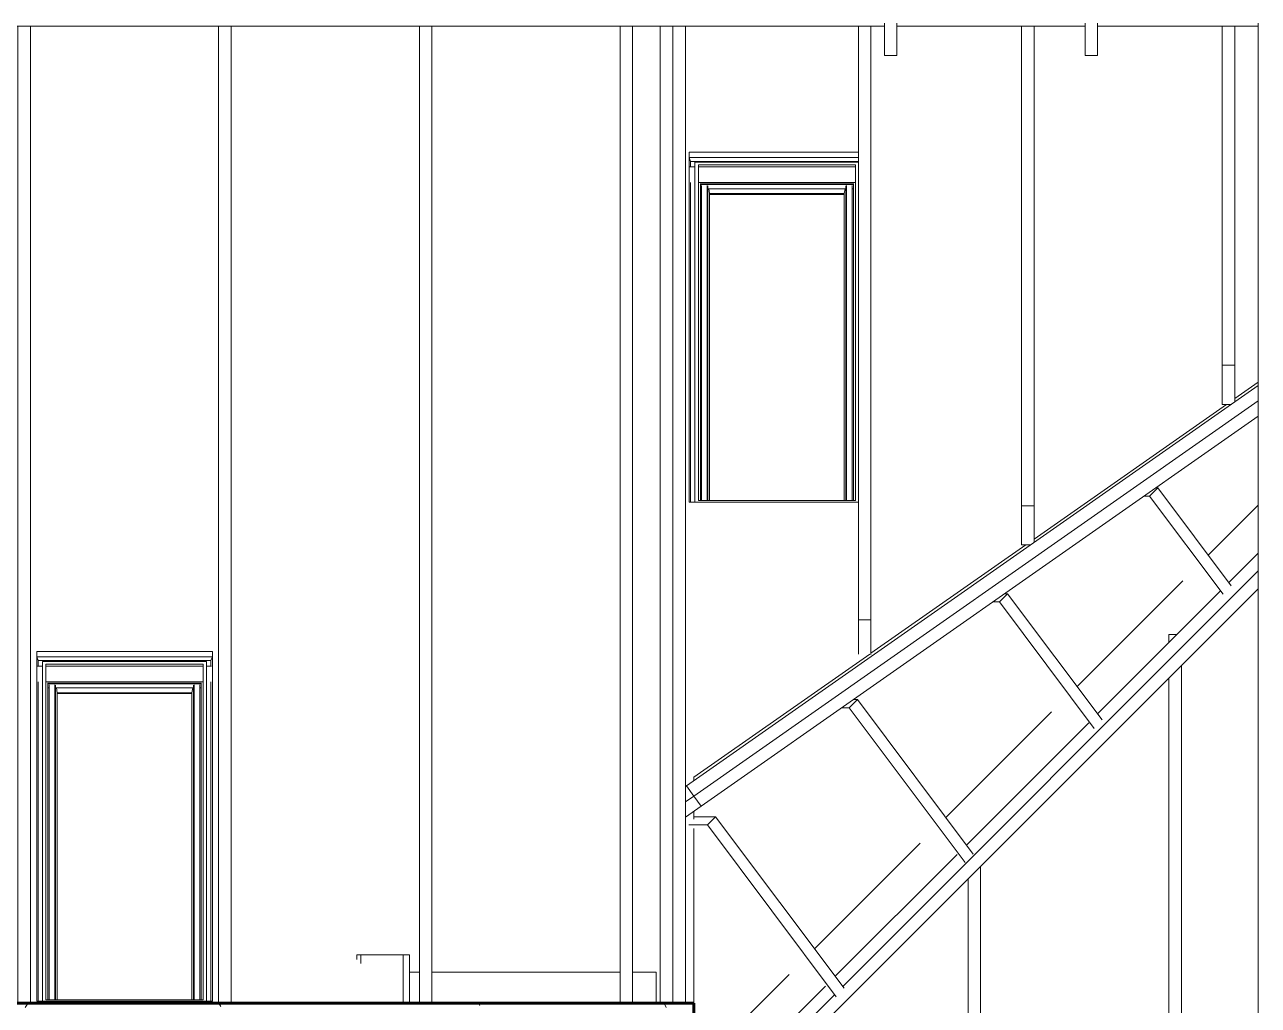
# Model space of a CAD drawing. Header units: inches. Extents: x -435 to 532, y -667 to -127.
# Drawn here: x -14.3 to 133.2, y -414.7 to -297.4 of the extents above; entities that cross this region are included whole.
import ezdxf

# ---------------------------------------------------------------- set-up
doc = ezdxf.new("R2010")
doc.units = ezdxf.units.IN
doc.header["$MEASUREMENT"] = 0
for name, color, linetype, lineweight in [('A-CLNG', 13, 'Continuous', 18), ('A-GLAZ', 151, 'Continuous', 18), ('A-ROOF', 132, 'Continuous', 18), ('A-ROOF-OTLN', 132, 'Continuous', 9), ('A-WALL-PATT', 111, 'Continuous', 60), ('I-WALL', 2, 'Continuous', 18), ('S-BEAM', 12, 'Continuous', 9)]:
    doc.layers.add(name, color=color, linetype=linetype, lineweight=lineweight)

# ---------------------------------------------------------------- blocks, each defined once
blk = doc.blocks.new('LVL-Laminated Veneer Lumber - LVL 5_25x14-1285071-2nd Floor')
at = {"layer": 'S-BEAM'}
for p, q in [((23.81, -2.63), (201.1, -2.63)), ((202.6, -2.63), (225.1, -2.63)), ((226.6, -2.63), (245.81, -2.63))]:
    blk.add_line(p, q, dxfattribs=at)
blk = doc.blocks.new('Dimension Lumber - 2x4-585826-2nd Floor')
at = {"layer": 'S-BEAM'}
for p, q in [((64.125, 0.75), (68, 0.75)), ((68, -0.75), (68, 0.75)), ((64.125, -0.75), (68, -0.75))]:
    blk.add_line(p, q, dxfattribs=at)
blk = doc.blocks.new('Window-skylight-VELUX_VS-deck_mounted-manual-venting - C08-1273973-2nd Floor')
at = {"layer": 'A-GLAZ'}
for p, q in [((-60.84, -373.03), (-60.67, -373.48)), ((-60.84, -373.03), (-39.84, -373.03)), ((-40.01, -373.48), (-39.84, -373.03)), ((-60.15, -374.13), (-60.76, -374.13)), ((-60.67, -373.48), (-60.67, -374.13)), ((-40.01, -373.48), (-60.67, -373.48)), ((-60.15, -373.59), (-60.15, -414.21)), ((-40.53, -373.59), (-60.15, -373.59)), ((-59.73, -414.02), (-59.73, -373.91)), ((-40.95, -373.91), (-59.73, -373.91)), ((-40.95, -374.13), (-59.73, -374.13)), ((-40.95, -373.91), (-40.95, -414.02)), ((-40.53, -414.21), (-40.53, -373.59)), ((-39.92, -374.13), (-40.53, -374.13)), ((-40.01, -374.13), (-40.01, -373.48)), ((-60.67, -376.01), (-60.67, -414.21)), ((-59.73, -376.02), (-40.95, -376.02)), ((-40.01, -414.21), (-40.01, -376.01)), ((-59.49, -414.02), (-59.49, -376.14)), ((-41.19, -376.19), (-59.49, -376.19)), ((-41.19, -376.25), (-59.49, -376.25)), ((-59.49, -376.75), (-59.36, -376.75)), ((-59.36, -376.37), (-59.36, -414.02)), ((-58.67, -414.02), (-58.67, -376.37)), ((-58.61, -376.41), (-58.61, -414.02)), ((-58.54, -376.75), (-42.14, -376.75)), ((-58.49, -376.75), (-58.4, -377.33)), ((-58.4, -377.33), (-58.4, -414.02)), ((-58.4, -377.33), (-58.4, -377.43)), ((-42.28, -377.33), (-58.4, -377.33)), ((-58.4, -377.43), (-58.4, -414.02)), ((-42.28, -377.43), (-58.4, -377.43)), ((-42.28, -377.33), (-42.19, -376.75)), ((-42.28, -414.02), (-42.28, -377.33)), ((-42.28, -377.43), (-42.28, -377.33)), ((-42.28, -414.02), (-42.28, -377.43)), ((-42.08, -414.02), (-42.08, -376.41)), ((-42.01, -376.37), (-42.01, -414.02)), ((-41.32, -414.02), (-41.32, -376.37)), ((-41.32, -376.75), (-41.19, -376.75)), ((-41.19, -376.14), (-41.19, -414.03)), ((-40.95, -414.02), (-59.73, -414.02))]:
    blk.add_line(p, q, dxfattribs=at)
blk = doc.blocks.new('Window-skylight-VELUX_VS-deck_mounted-manual-venting - C08-V7-2nd Floor')
at = {"layer": 'A-GLAZ'}
for p, q in [((65.16, -313.34), (65.33, -313.79)), ((65.16, -313.34), (85.41, -313.34)), ((65.33, -313.79), (65.33, -314.44)), ((85.41, -313.79), (65.33, -313.79)), ((65.85, -313.89), (65.85, -354.52)), ((85.41, -313.89), (65.85, -313.89)), ((65.85, -314.44), (65.24, -314.44)), ((66.27, -354.33), (66.27, -314.22)), ((85.05, -314.22), (66.27, -314.22)), ((85.05, -314.44), (66.27, -314.44)), ((85.05, -314.22), (85.05, -354.33)), ((65.33, -316.31), (65.33, -354.52)), ((66.27, -316.32), (85.05, -316.32)), ((66.51, -354.33), (66.51, -316.44)), ((84.81, -316.49), (66.51, -316.49)), ((84.81, -316.55), (66.51, -316.55)), ((66.51, -317.06), (66.64, -317.06)), ((66.64, -316.68), (66.64, -354.33)), ((67.33, -354.33), (67.33, -316.68)), ((67.39, -316.71), (67.39, -354.33)), ((67.46, -317.06), (83.86, -317.06)), ((67.51, -317.06), (67.6, -317.64)), ((83.72, -317.64), (83.81, -317.06)), ((83.92, -354.33), (83.92, -316.71)), ((83.99, -316.68), (83.99, -354.33)), ((84.68, -354.33), (84.68, -316.68)), ((84.68, -317.06), (84.81, -317.06)), ((84.81, -316.44), (84.81, -354.34)), ((67.6, -317.64), (67.6, -354.33)), ((67.6, -317.64), (67.6, -317.74)), ((83.72, -317.64), (67.6, -317.64)), ((67.6, -317.74), (67.6, -354.33)), ((83.72, -317.74), (67.6, -317.74)), ((83.72, -354.33), (83.72, -317.64)), ((83.72, -317.74), (83.72, -317.64)), ((83.72, -354.33), (83.72, -317.74)), ((85.05, -354.33), (66.27, -354.33))]:
    blk.add_line(p, q, dxfattribs=at)
blk = doc.blocks.new('Dimension Lumber - 2x8-V10-2nd Floor')
at = {"layer": 'S-BEAM'}
for p, q in [((-87.09, -414.44), (-87.09, -297.63)), ((-85.59, -414.44), (-85.59, -297.63)), ((-87.09, -422.38), (-87.09, -418.94)), ((-85.59, -422.38), (-85.59, -418.94)), ((-87.09, -456.02), (-87.09, -423.51)), ((-85.59, -456.02), (-85.59, -423.51)), ((-87.09, -460.66), (-87.09, -456.02)), ((-87.09, -456.02), (-85.59, -456.02)), ((-85.59, -456.02), (-85.59, -460.66)), ((-85.59, -460.66), (-87.09, -460.66))]:
    blk.add_line(p, q, dxfattribs=at)
blk = doc.blocks.new('Dimension Lumber - 2x8-1285202-2nd Floor')
at = {"layer": 'S-BEAM'}
for p, q in [((133.22, -360.64), (129.7, -364.16)), ((133.22, -362.76), (83.55, -412.43)), ((128.67, -365.19), (114.01, -379.84)), ((112.94, -380.92), (98.33, -395.53)), ((97.2, -396.65), (82.64, -411.22)), ((81.47, -412.39), (71.48, -422.38)), ((82.53, -413.45), (73.6, -422.38))]:
    blk.add_line(p, q, dxfattribs=at)
blk = doc.blocks.new('Dimension Lumber - 2x8-1285091-2nd Floor')
at = {"layer": 'S-BEAM'}
for p, q in [((64.87, -388.44), (133.22, -340.6)), ((65.74, -389.67), (133.22, -342.43)), ((64.72, -388.55), (64.87, -388.44)), ((64.87, -388.44), (65.74, -389.67)), ((65.74, -389.67), (64.72, -390.38))]:
    blk.add_line(p, q, dxfattribs=at)
blk = doc.blocks.new('Dimension Lumber - 2x8-1289486-2nd Floor')
at = {"layer": 'S-BEAM'}
for p, q in [((85.41, -368.61), (85.41, -297.63)), ((86.91, -368.61), (86.91, -297.63)), ((85.41, -372.69), (85.41, -368.61)), ((85.41, -368.61), (86.91, -368.61)), ((86.91, -368.61), (86.91, -372.76))]:
    blk.add_line(p, q, dxfattribs=at)
blk = doc.blocks.new('Dimension Lumber - 2x8-1293426-2nd Floor')
at = {"layer": 'S-BEAM'}
for p, q in [((104.91, -354.97), (104.91, -297.63)), ((106.41, -354.97), (106.41, -297.63)), ((104.91, -359.64), (104.91, -354.97)), ((104.91, -354.97), (106.41, -354.97)), ((106.41, -354.97), (106.41, -359.37)), ((106.03, -359.64), (104.91, -359.64))]:
    blk.add_line(p, q, dxfattribs=at)
blk = doc.blocks.new('Dimension Lumber - 2x8-1293427-2nd Floor')
at = {"layer": 'S-BEAM'}
for p, q in [((128.91, -338.14), (128.91, -297.63)), ((130.41, -338.14), (130.41, -297.63)), ((128.91, -342.84), (128.91, -338.14)), ((128.91, -338.14), (130.41, -338.14)), ((130.41, -338.14), (130.41, -342.57)), ((130.02, -342.84), (128.91, -342.84))]:
    blk.add_line(p, q, dxfattribs=at)
blk = doc.blocks.new('Dimension Lumber - 2x8-1285094-2nd Floor')
at = {"layer": 'S-BEAM'}
for p, q in [((65.74, -389.67), (133.22, -342.43)), ((66.6, -390.9), (133.22, -344.26)), ((64.72, -390.38), (65.74, -389.67)), ((65.74, -389.67), (66.6, -390.9)), ((66.6, -390.9), (64.72, -392.21))]:
    blk.add_line(p, q, dxfattribs=at)
blk = doc.blocks.new('Dimension Lumber - 2x8-1285095-2nd Floor')
at = {"layer": 'S-BEAM'}
for p, q in [((133.22, -362.76), (83.55, -412.43)), ((133.22, -364.88), (75.72, -422.38)), ((82.53, -413.45), (73.6, -422.38))]:
    blk.add_line(p, q, dxfattribs=at)
blk = doc.blocks.new('Dimension Lumber - 2x8-1287001-2nd Floor')
at = {"layer": 'S-BEAM'}
for p, q in [((120.23, -353.82), (119.58, -353.82)), ((121.21, -352.83), (120.23, -353.82)), ((129.02, -365.54), (120.23, -353.82)), ((120.98, -352.83), (121.21, -352.83)), ((129.99, -364.54), (121.21, -352.83))]:
    blk.add_line(p, q, dxfattribs=at)
blk = doc.blocks.new('Dimension Lumber - 2x8-1287002-2nd Floor')
at = {"layer": 'S-BEAM'}
for p, q in [((103.25, -365.48), (102.27, -366.47)), ((102.91, -365.48), (103.25, -365.48)), ((114.56, -380.58), (103.25, -365.48)), ((102.27, -366.47), (101.5, -366.47)), ((113.6, -381.58), (102.27, -366.47))]:
    blk.add_line(p, q, dxfattribs=at)
blk = doc.blocks.new('Dimension Lumber - 2x8-1287003-2nd Floor')
at = {"layer": 'S-BEAM'}
for p, q in [((85.28, -378.13), (84.3, -379.12)), ((84.84, -378.13), (85.28, -378.13)), ((99.14, -396.62), (85.28, -378.13)), ((84.3, -379.12), (83.43, -379.12)), ((98.18, -397.62), (84.3, -379.12))]:
    blk.add_line(p, q, dxfattribs=at)
blk = doc.blocks.new('Dimension Lumber - 2x8-1287004-2nd Floor')
at = {"layer": 'S-BEAM'}
for p, q in [((65.72, -392.15), (68.34, -392.15)), ((68.34, -392.15), (67.36, -393.13)), ((83.72, -412.66), (68.34, -392.15)), ((67.36, -393.13), (65.12, -393.13)), ((82.75, -413.66), (67.36, -393.13))]:
    blk.add_line(p, q, dxfattribs=at)
blk = doc.blocks.new('Dimension Lumber - 2x4-1288675-2nd Floor')
at = {"layer": 'S-BEAM'}
for p, q in [((123.51, -370.35), (122.52, -370.35)), ((122.52, -370.35), (122.52, -371.34)), ((124.02, -374.08), (124.02, -422.38)), ((122.52, -375.58), (122.52, -422.38))]:
    blk.add_line(p, q, dxfattribs=at)
blk = doc.blocks.new('Dimension Lumber - 2x4-1293309-2nd Floor')
at = {"layer": 'S-BEAM'}
for p, q in [((100.02, -398.08), (100.02, -421.76)), ((98.52, -399.58), (98.52, -421.76))]:
    blk.add_line(p, q, dxfattribs=at)

msp = doc.modelspace()

# ---------------------------------------------------------------- hatches: boundary and pattern name
at = {"layer": 'A-WALL-PATT', "lineweight": 9}
h = msp.add_hatch(dxfattribs=at)
h.set_pattern_fill('FP_1', color=256, style=0, pattern_type=2)
h.set_pattern_definition([(0, (387.632, -598.438), (15.36, 3.84), [0.634, -10.886, 0.634, -10.886, -61.44]), (0, (387.632, -598.438), (15.36, 3.84), [-23.04, 0.634, -22.406, 0.634, -10.886, -26.88]), (0, (387.632, -598.438), (15.36, 3.84), [-57.6, 0.634, -7.046, 0.634, -18.566]), (120, (393.392, -596.518), (-11.005538, 11.38215), [0.634, -10.886, 0.634, -10.886, -61.44]), (120, (393.392, -596.518), (-11.005538, 11.38215), [-23.04, 0.634, -22.406, 0.634, -10.886, -26.88]), (120, (393.392, -596.518), (-11.005538, 11.38215), [-57.6, 0.634, -7.046, 0.634, -18.566]), (240, (395.312, -588.838), (-4.354462, -15.22215), [0.634, -10.886, 0.634, -10.886, -61.44]), (240, (395.312, -588.838), (-4.354462, -15.22215), [-23.04, 0.634, -22.406, 0.634, -10.886, -26.88]), (240, (395.312, -588.838), (-4.354462, -15.22215), [-57.6, 0.634, -7.046, 0.634, -18.566])])
h.paths.add_polyline_path([(65.22, -414.94), (65.72, -414.94), (65.72, -414.44), (-88.78, -414.44), (-88.78, -414.94), (45.38, -414.94)], flags=0)

# ---------------------------------------------------------------- linework, layer by layer
at = {"layer": 'A-CLNG'}
msp.add_line((133.22, -422.38), (133.22, -297.26), dxfattribs=at)
at = {"layer": 'A-ROOF'}
for p, q in [((65.16, -312.7), (65.16, -354.52)), ((85.41, -312.7), (65.16, -312.7)), ((65.16, -313.34), (85.41, -313.34)), ((133.22, -340.17), (130.41, -342.14)), ((129.41, -342.84), (106.41, -358.94)), ((65.16, -354.52), (85.41, -354.52)), ((127.24, -360.87), (133.22, -354.88)), ((105.42, -359.64), (86.91, -372.59)), ((111.55, -376.56), (124.18, -363.93)), ((-12.84, -372.39), (-12.84, -414.21)), ((8.16, -372.39), (-12.84, -372.39)), ((-12.84, -373.03), (8.16, -373.03)), ((8.16, -414.21), (8.16, -372.39)), ((86.77, -372.69), (65.72, -387.42)), ((95.86, -392.24), (108.49, -379.61)), ((65.72, -387.42), (65.72, -387.85)), ((65.72, -391.51), (65.72, -392.43)), ((65.72, -393.54), (65.72, -414.44)), ((80.17, -407.93), (92.8, -395.3)), ((65.72, -422.38), (77.11, -410.99)), ((-12.84, -414.21), (8.16, -414.21))]:
    msp.add_line(p, q, dxfattribs=at)
at = {"layer": 'A-ROOF-OTLN'}
for p, q in [((25.42, -408.67), (25.42, -409.22)), ((25.92, -408.67), (25.42, -408.67)), ((31.72, -408.67), (25.92, -408.67)), ((25.92, -409.7), (25.92, -408.67)), ((30.97, -414.44), (30.97, -408.67)), ((31.72, -414.44), (31.72, -408.67)), ((31.72, -410.74), (32.91, -410.74)), ((34.41, -410.74), (56.91, -410.74)), ((58.41, -410.74), (61.22, -410.74)), ((61.22, -410.74), (61.22, -414.44))]:
    msp.add_line(p, q, dxfattribs=at)
at = {"layer": 'I-WALL', "lineweight": 60}
for p, q in [((-88.78, -414.44), (65.72, -414.44)), ((65.72, -414.44), (65.72, -434.84))]:
    msp.add_line(p, q, dxfattribs=at)
at = {"layer": 'S-BEAM'}
for p, q in [((61.72, -414.44), (61.72, -297.63)), ((63.22, -414.44), (63.22, -297.63)), ((63.22, -414.44), (63.22, -297.63)), ((64.72, -414.44), (64.72, -297.63))]:
    msp.add_line(p, q, dxfattribs=at)

# ---------------------------------------------------------------- block references
at = {"layer": 'A-GLAZ'}
for name, p in [('Window-skylight-VELUX_VS-deck_mounted-manual-venting - C08-V7-2nd Floor', (0, 0)), ('Window-skylight-VELUX_VS-deck_mounted-manual-venting - C08-1273973-2nd Floor', (48, 0))]:
    msp.add_blockref(name, p, dxfattribs=at)
at = {"layer": 'S-BEAM'}
for name, p in [('LVL-Laminated Veneer Lumber - LVL 5_25x14-1285071-2nd Floor', (-112.59, -295.01)), ('Dimension Lumber - 2x8-V10-2nd Floor', (72, 0)), ('Dimension Lumber - 2x8-V10-2nd Floor', (96, 0)), ('Dimension Lumber - 2x8-V10-2nd Floor', (120, 0)), ('Dimension Lumber - 2x8-V10-2nd Floor', (144, 0)), ('Dimension Lumber - 2x8-1289486-2nd Floor', (0, 0)), ('Dimension Lumber - 2x8-1293426-2nd Floor', (0, 0)), ('Dimension Lumber - 2x8-1293427-2nd Floor', (0, 0)), ('Dimension Lumber - 2x8-1285091-2nd Floor', (0, 0)), ('Dimension Lumber - 2x8-1285094-2nd Floor', (0, 0)), ('Dimension Lumber - 2x8-1287001-2nd Floor', (0, 0)), ('Dimension Lumber - 2x8-1285202-2nd Floor', (0, 0)), ('Dimension Lumber - 2x8-1285095-2nd Floor', (0, 0)), ('Dimension Lumber - 2x8-1287002-2nd Floor', (0, 0)), ('Dimension Lumber - 2x4-1288675-2nd Floor', (0, 0)), ('Dimension Lumber - 2x8-1287003-2nd Floor', (0, 0)), ('Dimension Lumber - 2x8-1287004-2nd Floor', (0, 0)), ('Dimension Lumber - 2x4-1293309-2nd Floor', (0, 0))]:
    msp.add_blockref(name, p, dxfattribs=at)
at = {"layer": 'S-BEAM', "rotation": 269.9999999999999}
for p in [(89.26, -233.13), (113.26, -233.13)]:
    msp.add_blockref('Dimension Lumber - 2x4-585826-2nd Floor', p, dxfattribs=at)

doc.saveas('drawing.dxf')
